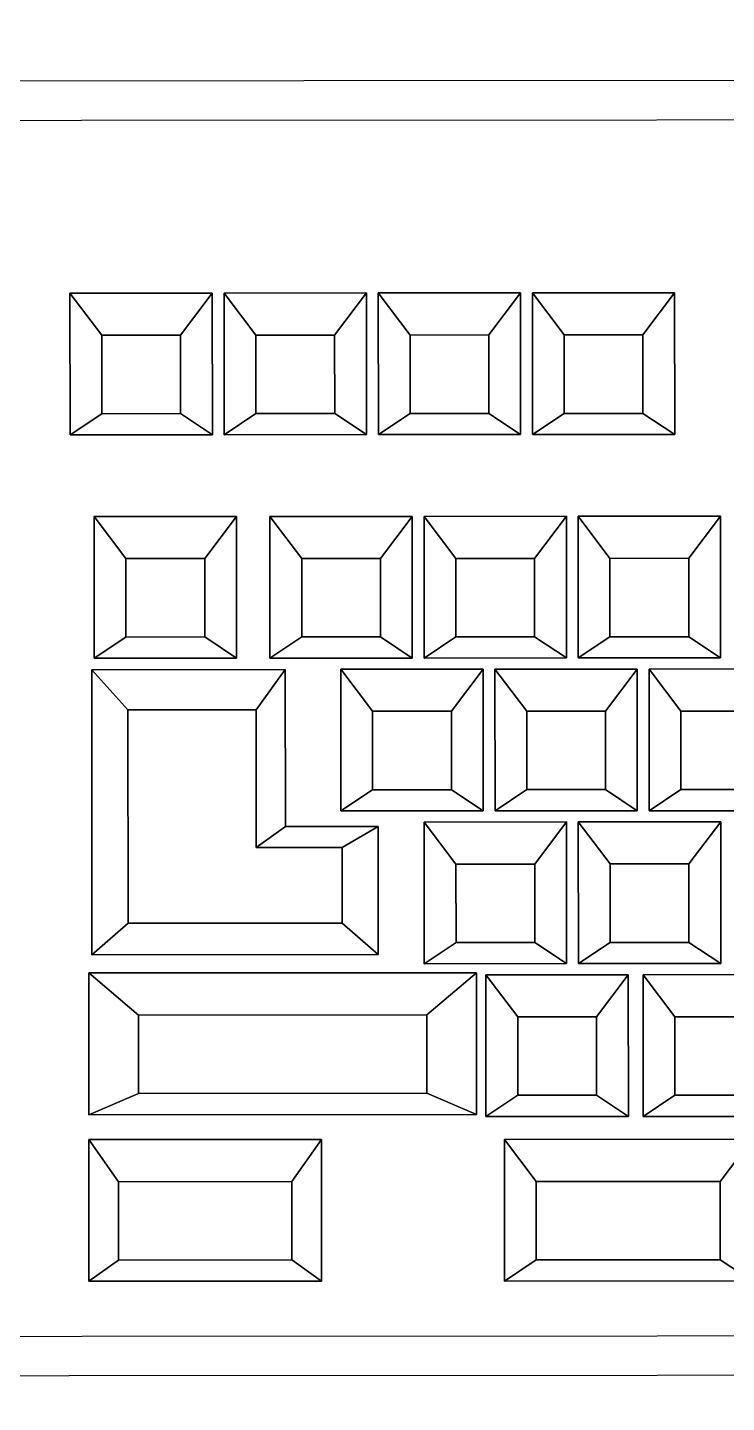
# Model space of a CAD drawing. Header units: millimetres. Extents: x 50914 to 68279, y -719533 to -710378.
# Drawn here: x 51738.4 to 51827.2, y -712719.9 to -712545.5 of the extents above; entities that cross this region are included whole.
import ezdxf

# ---------------------------------------------------------------- set-up
doc = ezdxf.new("R2010")
doc.units = ezdxf.units.MM
doc.header["$LTSCALE"] = 10
doc.layers.get('0').update_dxf_attribs({"linetype": 'CONTINUOUS'})
doc.layers.add('___0', color=250, linetype='CONTINUOUS')

msp = doc.modelspace()

# ---------------------------------------------------------------- hatches: boundary and pattern name
at = {"layer": '___0', "ltscale": 60}
h = msp.add_hatch(dxfattribs=at)
h.set_pattern_fill('ANSI31', color=256, scale=25, angle=135, style=0)
h.set_pattern_definition([(180, (-1176.07, -15426.53), (-7e-15, -79.375), [])])
h.paths.add_polyline_path([(55174.39, -714063.2), (55174.39, -713818.2), (54624.39, -713818.2), (54624.39, -712218.2), (54530.43, -712218.2), (54530.43, -712551.45, -1.868202), (54457.64, -712582.69, -0.069063), (54053.22, -712582.69, -1.868202), (53980.43, -712551.45), (53980.43, -712218.2), (53934.39, -712218.2), (53934.39, -713338.2), (54204.36, -713338.2), (54204.36, -713392.74), (54222.09, -713395.54), (54204.36, -713398.92), (54204.36, -713426.86), (54215.92, -713428.69), (54204.36, -713430.9), (54204.36, -713506.07), (54222.09, -713508.87), (54204.36, -713512.25), (54204.36, -713900.63), (54222.09, -713903.43), (54204.36, -713906.81), (54204.36, -714165.61), (54234.9, -714170.44), (54204.36, -714176.26), (54204.36, -714495.63), (54121.38, -714495.63), (54122.58, -714523.21), (54118.22, -714495.63), (54094.43, -714495.63), (54090.93, -714514), (54088.02, -714495.63), (52444.01, -714495.63), (52280.75, -714495.63), (52277.85, -714514), (52274.35, -714495.63), (52250.55, -714495.63), (52246.19, -714523.21), (52247.4, -714495.63), (52164.42, -714495.63), (52164.42, -714176.26), (52133.88, -714170.44), (52164.42, -714165.61), (52164.42, -713906.81), (52146.68, -713903.43), (52164.42, -713900.63), (52164.42, -713512.25), (52146.68, -713508.87), (52164.42, -713506.07), (52164.42, -713465.01), (52134.83, -713459.37, 0.226149), (52140.28, -713443.04), (52140.43, -713443.04), (52140.43, -712927.46, 0.389814), (52125.43, -712914.37), (52125.43, -713430.49, -0.414214), (52105.43, -713450.49), (51562.21, -713450.49, -0.414214), (51542.21, -713430.49), (51542.21, -712914.37, -0.000393), (51542.24, -712914.37, -0.994577), (51582.62, -712914.3), (51603.7, -712914.3, -0.255425), (51628.94, -712900.5), (52036.27, -712900.5, -0.255425), (52061.52, -712914.3), (52084.88, -712914.3, -0.994828), (52125.26, -712914.38, -0.45806), (52140.43, -712930.69), (52140.43, -713373.28), (52164.42, -713369.49), (52164.42, -713338.2), (52434.39, -713338.2), (52434.39, -712218.2), (52394.39, -712218.2), (52394.39, -712838.2), (51194.39, -712838.2), (51194.39, -714028.2), (51464.39, -714028.2), (51824.39, -714028.2), (51824.39, -715033.2), (52761.38, -715033.2), (52761.38, -714633.2), (53961.38, -714633.2), (53961.38, -715033.2), (55174.39, -715033.2), (55174.39, -714943.2)])
h.paths.add_polyline_path([(53509.56, -714588.71), (53512.25, -714526.94), (53522.16, -714578.9), (53527.42, -714545.57), (53532.28, -714571.04)], flags=16)
h.paths.add_polyline_path([(52999.33, -714558.27), (52998.43, -714578.93), (52997.14, -714572.15)], flags=16)

# ---------------------------------------------------------------- linework, layer by layer
at = {"color": 252}
for points in [[(52042.31, -712552.1), (51594.3, -712552.34), (51594.39, -712716.53), (52042.4, -712716.29)], [(52037.31, -712557.1), (51599.3, -712557.34), (51599.38, -712711.53), (52037.39, -712711.29)]]:
    msp.add_lwpolyline(points, close=True, dxfattribs=at)
at = {"layer": '___0'}
for points, invisible_edges in [([(51747.88, -712584.51, 15.22), (51743.84, -712579.17, 2.42), (51761.91, -712579.16, 2.42)], 12), ([(51761.92, -712597.13, 0.61), (51761.91, -712579.16, 2.42), (51743.84, -712579.17, 2.42)], 12), ([(51747.88, -712594.46, 14.22), (51743.85, -712597.14, 0.61), (51743.84, -712579.17, 2.42)], 12), ([(51747.88, -712594.46, 14.22), (51743.84, -712579.17, 2.42), (51747.88, -712584.51, 15.22)], 1), ([(51761.92, -712597.13, 0.61), (51743.84, -712579.17, 2.42), (51743.85, -712597.14, 0.61)], 1), ([(51747.88, -712584.51, 15.22), (51761.91, -712579.16, 2.42), (51757.88, -712584.5, 15.22)], 1), ([(51757.88, -712584.5, 15.22), (51761.91, -712579.16, 2.42), (51761.92, -712597.13, 0.61)], 12), ([(51767.45, -712584.5, 15.22), (51763.41, -712579.16, 2.42), (51781.47, -712579.15, 2.42)], 12), ([(51781.48, -712597.12, 0.61), (51781.47, -712579.15, 2.42), (51763.41, -712579.16, 2.42)], 12), ([(51767.45, -712594.45, 14.22), (51763.42, -712597.13, 0.61), (51763.41, -712579.16, 2.42)], 12), ([(51767.45, -712594.45, 14.22), (51763.41, -712579.16, 2.42), (51767.45, -712584.5, 15.22)], 1), ([(51781.48, -712597.12, 0.61), (51763.41, -712579.16, 2.42), (51763.42, -712597.13, 0.61)], 1), ([(51767.45, -712584.5, 15.22), (51781.47, -712579.15, 2.42), (51777.44, -712584.49, 15.22)], 1), ([(51777.44, -712584.49, 15.22), (51781.47, -712579.15, 2.42), (51781.48, -712597.12, 0.61)], 12), ([(51787.01, -712584.49, 15.22), (51782.98, -712579.15, 2.42), (51801.04, -712579.14, 2.42)], 12), ([(51801.05, -712597.11, 0.61), (51801.04, -712579.14, 2.42), (51782.98, -712579.15, 2.42)], 12), ([(51787.02, -712594.43, 14.22), (51782.99, -712597.12, 0.61), (51782.98, -712579.15, 2.42)], 12), ([(51787.02, -712594.43, 14.22), (51782.98, -712579.15, 2.42), (51787.01, -712584.49, 15.22)], 1), ([(51801.05, -712597.11, 0.61), (51782.98, -712579.15, 2.42), (51782.99, -712597.12, 0.61)], 1), ([(51787.01, -712584.49, 15.22), (51801.04, -712579.14, 2.42), (51797.01, -712584.48, 15.22)], 1), ([(51797.01, -712584.48, 15.22), (51801.04, -712579.14, 2.42), (51801.05, -712597.11, 0.61)], 12), ([(51806.58, -712584.48, 15.22), (51802.54, -712579.14, 2.42), (51820.6, -712579.13, 2.42)], 12), ([(51820.61, -712597.1, 0.61), (51820.6, -712579.13, 2.42), (51802.54, -712579.14, 2.42)], 12), ([(51806.58, -712594.42, 14.22), (51802.55, -712597.11, 0.61), (51802.54, -712579.14, 2.42)], 12), ([(51806.58, -712594.42, 14.22), (51802.54, -712579.14, 2.42), (51806.58, -712584.48, 15.22)], 1), ([(51820.61, -712597.1, 0.61), (51802.54, -712579.14, 2.42), (51802.55, -712597.11, 0.61)], 1), ([(51806.58, -712584.48, 15.22), (51820.6, -712579.13, 2.42), (51816.57, -712584.47, 15.22)], 1), ([(51816.57, -712584.47, 15.22), (51820.6, -712579.13, 2.42), (51820.61, -712597.1, 0.61)], 12), ([(51757.88, -712594.45, 14.22), (51747.88, -712584.51, 15.22), (51757.88, -712584.5, 15.22)], 1), ([(51757.88, -712594.45, 14.22), (51747.88, -712594.46, 14.22), (51747.88, -712584.51, 15.22)], 12), ([(51757.88, -712584.5, 15.22), (51761.92, -712597.13, 0.61), (51757.88, -712594.45, 14.22)], 1), ([(51777.45, -712594.44, 14.22), (51767.45, -712584.5, 15.22), (51777.44, -712584.49, 15.22)], 1), ([(51777.45, -712594.44, 14.22), (51767.45, -712594.45, 14.22), (51767.45, -712584.5, 15.22)], 12), ([(51777.44, -712584.49, 15.22), (51781.48, -712597.12, 0.61), (51777.45, -712594.44, 14.22)], 1), ([(51797.01, -712594.43, 14.22), (51787.01, -712584.49, 15.22), (51797.01, -712584.48, 15.22)], 1), ([(51797.01, -712594.43, 14.22), (51787.02, -712594.43, 14.22), (51787.01, -712584.49, 15.22)], 12), ([(51797.01, -712584.48, 15.22), (51801.05, -712597.11, 0.61), (51797.01, -712594.43, 14.22)], 1), ([(51816.58, -712594.42, 14.22), (51806.58, -712584.48, 15.22), (51816.57, -712584.47, 15.22)], 1), ([(51816.58, -712594.42, 14.22), (51806.58, -712594.42, 14.22), (51806.58, -712584.48, 15.22)], 12), ([(51816.57, -712584.47, 15.22), (51820.61, -712597.1, 0.61), (51816.58, -712594.42, 14.22)], 1), ([(51757.88, -712594.45, 14.22), (51761.92, -712597.13, 0.61), (51743.85, -712597.14, 0.61)], 12), ([(51757.88, -712594.45, 14.22), (51743.85, -712597.14, 0.61), (51747.88, -712594.46, 14.22)], 1), ([(51777.45, -712594.44, 14.22), (51781.48, -712597.12, 0.61), (51763.42, -712597.13, 0.61)], 12), ([(51777.45, -712594.44, 14.22), (51763.42, -712597.13, 0.61), (51767.45, -712594.45, 14.22)], 1), ([(51797.01, -712594.43, 14.22), (51801.05, -712597.11, 0.61), (51782.99, -712597.12, 0.61)], 12), ([(51797.01, -712594.43, 14.22), (51782.99, -712597.12, 0.61), (51787.02, -712594.43, 14.22)], 1), ([(51816.58, -712594.42, 14.22), (51820.61, -712597.1, 0.61), (51802.55, -712597.11, 0.61)], 12), ([(51816.58, -712594.42, 14.22), (51802.55, -712597.11, 0.61), (51806.58, -712594.42, 14.22)], 1), ([(51750.95, -712612.84, 12.37), (51746.91, -712607.5, -0.43), (51764.97, -712607.49, -0.43)], 12), ([(51764.98, -712625.46, -2.24), (51764.97, -712607.49, -0.43), (51746.91, -712607.5, -0.43)], 12), ([(51750.95, -712622.79, 11.37), (51746.92, -712625.47, -2.24), (51746.91, -712607.5, -0.43)], 12), ([(51750.95, -712622.79, 11.37), (51746.91, -712607.5, -0.43), (51750.95, -712612.84, 12.37)], 1), ([(51764.98, -712625.46, -2.24), (51746.91, -712607.5, -0.43), (51746.92, -712625.47, -2.24)], 1), ([(51750.95, -712612.84, 12.37), (51764.97, -712607.49, -0.43), (51760.95, -712612.83, 12.37)], 1), ([(51760.95, -712612.83, 12.37), (51764.97, -712607.49, -0.43), (51764.98, -712625.46, -2.24)], 12), ([(51773.26, -712612.83, 12.37), (51769.22, -712607.49, -0.43), (51787.28, -712607.48, -0.43)], 12), ([(51787.29, -712625.45, -2.24), (51787.28, -712607.48, -0.43), (51769.22, -712607.49, -0.43)], 12), ([(51773.26, -712622.77, 11.37), (51769.23, -712625.46, -2.24), (51769.22, -712607.49, -0.43)], 12), ([(51773.26, -712622.77, 11.37), (51769.22, -712607.49, -0.43), (51773.26, -712612.83, 12.37)], 1), ([(51787.29, -712625.45, -2.24), (51769.22, -712607.49, -0.43), (51769.23, -712625.46, -2.24)], 1), ([(51773.26, -712612.83, 12.37), (51787.28, -712607.48, -0.43), (51783.25, -712612.82, 12.37)], 1), ([(51783.25, -712612.82, 12.37), (51787.28, -712607.48, -0.43), (51787.29, -712625.45, -2.24)], 12), ([(51792.82, -712612.82, 12.37), (51788.79, -712607.48, -0.43), (51806.85, -712607.47, -0.43)], 12), ([(51806.86, -712625.44, -2.24), (51806.85, -712607.47, -0.43), (51788.79, -712607.48, -0.43)], 12), ([(51792.83, -712622.76, 11.37), (51788.8, -712625.45, -2.24), (51788.79, -712607.48, -0.43)], 12), ([(51792.83, -712622.76, 11.37), (51788.79, -712607.48, -0.43), (51792.82, -712612.82, 12.37)], 1), ([(51806.86, -712625.44, -2.24), (51788.79, -712607.48, -0.43), (51788.8, -712625.45, -2.24)], 1), ([(51792.82, -712612.82, 12.37), (51806.85, -712607.47, -0.43), (51802.82, -712612.81, 12.37)], 1), ([(51802.82, -712612.81, 12.37), (51806.85, -712607.47, -0.43), (51806.86, -712625.44, -2.24)], 12), ([(51812.39, -712612.81, 12.37), (51808.35, -712607.47, -0.43), (51826.41, -712607.46, -0.43)], 12), ([(51826.42, -712625.43, -2.24), (51826.41, -712607.46, -0.43), (51808.35, -712607.47, -0.43)], 12), ([(51812.39, -712622.75, 11.37), (51808.36, -712625.44, -2.24), (51808.35, -712607.47, -0.43)], 12), ([(51812.39, -712622.75, 11.37), (51808.35, -712607.47, -0.43), (51812.39, -712612.81, 12.37)], 1), ([(51826.42, -712625.43, -2.24), (51808.35, -712607.47, -0.43), (51808.36, -712625.44, -2.24)], 1), ([(51812.39, -712612.81, 12.37), (51826.41, -712607.46, -0.43), (51822.39, -712612.8, 12.37)], 1), ([(51822.39, -712612.8, 12.37), (51826.41, -712607.46, -0.43), (51826.42, -712625.43, -2.24)], 12), ([(51760.95, -712622.78, 11.37), (51750.95, -712612.84, 12.37), (51760.95, -712612.83, 12.37)], 1), ([(51760.95, -712622.78, 11.37), (51750.95, -712622.79, 11.37), (51750.95, -712612.84, 12.37)], 12), ([(51760.95, -712612.83, 12.37), (51764.98, -712625.46, -2.24), (51760.95, -712622.78, 11.37)], 1), ([(51783.26, -712622.77, 11.37), (51773.26, -712612.83, 12.37), (51783.25, -712612.82, 12.37)], 1), ([(51783.26, -712622.77, 11.37), (51773.26, -712622.77, 11.37), (51773.26, -712612.83, 12.37)], 12), ([(51783.25, -712612.82, 12.37), (51787.29, -712625.45, -2.24), (51783.26, -712622.77, 11.37)], 1), ([(51802.82, -712622.76, 11.37), (51792.82, -712612.82, 12.37), (51802.82, -712612.81, 12.37)], 1), ([(51802.82, -712622.76, 11.37), (51792.83, -712622.76, 11.37), (51792.82, -712612.82, 12.37)], 12), ([(51802.82, -712612.81, 12.37), (51806.86, -712625.44, -2.24), (51802.82, -712622.76, 11.37)], 1), ([(51822.39, -712622.75, 11.37), (51812.39, -712612.81, 12.37), (51822.39, -712612.8, 12.37)], 1), ([(51822.39, -712622.75, 11.37), (51812.39, -712622.75, 11.37), (51812.39, -712612.81, 12.37)], 12), ([(51822.39, -712612.8, 12.37), (51826.42, -712625.43, -2.24), (51822.39, -712622.75, 11.37)], 1), ([(51760.95, -712622.78, 11.37), (51764.98, -712625.46, -2.24), (51746.92, -712625.47, -2.24)], 12), ([(51760.95, -712622.78, 11.37), (51746.92, -712625.47, -2.24), (51750.95, -712622.79, 11.37)], 1), ([(51783.26, -712622.77, 11.37), (51787.29, -712625.45, -2.24), (51769.23, -712625.46, -2.24)], 12), ([(51783.26, -712622.77, 11.37), (51769.23, -712625.46, -2.24), (51773.26, -712622.77, 11.37)], 1), ([(51802.82, -712622.76, 11.37), (51806.86, -712625.44, -2.24), (51788.8, -712625.45, -2.24)], 12), ([(51802.82, -712622.76, 11.37), (51788.8, -712625.45, -2.24), (51792.83, -712622.76, 11.37)], 1), ([(51822.39, -712622.75, 11.37), (51826.42, -712625.43, -2.24), (51808.36, -712625.44, -2.24)], 12), ([(51822.39, -712622.75, 11.37), (51808.36, -712625.44, -2.24), (51812.39, -712622.75, 11.37)], 1), ([(51746.61, -712626.93, -2.38), (51771.18, -712626.91, -2.38), (51751.19, -712632.03, 10.42)], 2), ([(51771.18, -712626.91, -2.38), (51746.61, -712626.93, -2.38), (51771.19, -712646.82, -3.38)], 2), ([(51751.21, -712659.08, 7.78), (51746.61, -712626.93, -2.38), (51751.19, -712632.03, 10.42)], 1), ([(51751.21, -712659.08, 7.78), (51746.63, -712663.09, -4.19), (51746.61, -712626.93, -2.38)], 12), ([(51782.97, -712663.07, -4.19), (51746.61, -712626.93, -2.38), (51746.63, -712663.09, -4.19)], 1), ([(51751.19, -712632.03, 10.42), (51771.18, -712626.91, -2.38), (51767.47, -712632.02, 10.42)], 1), ([(51771.18, -712626.91, -2.38), (51767.48, -712649.47, 8.63), (51767.47, -712632.02, 10.42)], 1), ([(51771.19, -712646.82, -3.38), (51767.48, -712649.47, 8.63), (51771.18, -712626.91, -2.38)], 2), ([(51782.26, -712632.21, 10.42), (51778.22, -712626.87, -2.38), (51796.29, -712626.86, -2.38)], 12), ([(51796.29, -712644.83, -4.19), (51796.29, -712626.86, -2.38), (51778.22, -712626.87, -2.38)], 12), ([(51782.26, -712642.15, 9.41), (51778.22, -712626.87, -2.38), (51782.26, -712632.21, 10.42)], 1), ([(51782.26, -712642.15, 9.41), (51778.23, -712644.84, -4.19), (51778.22, -712626.87, -2.38)], 12), ([(51796.29, -712644.83, -4.19), (51778.22, -712626.87, -2.38), (51778.23, -712644.84, -4.19)], 1), ([(51782.26, -712632.21, 10.42), (51796.29, -712626.86, -2.38), (51792.26, -712632.2, 10.42)], 1), ([(51792.26, -712632.2, 10.42), (51796.29, -712626.86, -2.38), (51796.29, -712644.83, -4.19)], 12), ([(51801.83, -712632.2, 10.42), (51797.79, -712626.86, -2.38), (51815.85, -712626.85, -2.38)], 12), ([(51815.86, -712644.82, -4.19), (51815.85, -712626.85, -2.38), (51797.79, -712626.86, -2.38)], 12), ([(51801.83, -712642.14, 9.41), (51797.79, -712626.86, -2.38), (51801.83, -712632.2, 10.42)], 1), ([(51801.83, -712642.14, 9.41), (51797.8, -712644.83, -4.19), (51797.79, -712626.86, -2.38)], 12), ([(51815.86, -712644.82, -4.19), (51797.79, -712626.86, -2.38), (51797.8, -712644.83, -4.19)], 1), ([(51801.83, -712632.2, 10.42), (51815.85, -712626.85, -2.38), (51811.82, -712632.19, 10.42)], 1), ([(51811.82, -712632.19, 10.42), (51815.85, -712626.85, -2.38), (51815.86, -712644.82, -4.19)], 12), ([(51821.39, -712632.19, 10.42), (51817.36, -712626.85, -2.38), (51835.42, -712626.84, -2.38)], 12), ([(51835.43, -712644.81, -4.19), (51835.42, -712626.84, -2.38), (51817.36, -712626.85, -2.38)], 12), ([(51821.4, -712642.13, 9.41), (51817.36, -712626.85, -2.38), (51821.39, -712632.19, 10.42)], 1), ([(51821.4, -712642.13, 9.41), (51817.37, -712644.82, -4.19), (51817.36, -712626.85, -2.38)], 12), ([(51835.43, -712644.81, -4.19), (51817.36, -712626.85, -2.38), (51817.37, -712644.82, -4.19)], 1), ([(51821.39, -712632.19, 10.42), (51835.42, -712626.84, -2.38), (51831.39, -712632.18, 10.42)], 1), ([(51767.48, -712649.47, 8.63), (51751.19, -712632.03, 10.42), (51767.47, -712632.02, 10.42)], 1), ([(51778.4, -712659.07, 7.78), (51751.21, -712659.08, 7.78), (51751.19, -712632.03, 10.42)], 12), ([(51792.26, -712642.15, 9.41), (51782.26, -712632.21, 10.42), (51792.26, -712632.2, 10.42)], 1), ([(51792.26, -712642.15, 9.41), (51782.26, -712642.15, 9.41), (51782.26, -712632.21, 10.42)], 12), ([(51792.26, -712632.2, 10.42), (51796.29, -712644.83, -4.19), (51792.26, -712642.15, 9.41)], 1), ([(51811.83, -712642.14, 9.41), (51801.83, -712632.2, 10.42), (51811.82, -712632.19, 10.42)], 1), ([(51811.83, -712642.14, 9.41), (51801.83, -712642.14, 9.41), (51801.83, -712632.2, 10.42)], 12), ([(51811.82, -712632.19, 10.42), (51815.86, -712644.82, -4.19), (51811.83, -712642.14, 9.41)], 1), ([(51831.39, -712642.13, 9.41), (51821.39, -712632.19, 10.42), (51831.39, -712632.18, 10.42)], 1), ([(51831.39, -712642.13, 9.41), (51821.4, -712642.13, 9.41), (51821.39, -712632.19, 10.42)], 12), ([(51792.26, -712642.15, 9.41), (51796.29, -712644.83, -4.19), (51778.23, -712644.84, -4.19)], 12), ([(51792.26, -712642.15, 9.41), (51778.23, -712644.84, -4.19), (51782.26, -712642.15, 9.41)], 1), ([(51811.83, -712642.14, 9.41), (51815.86, -712644.82, -4.19), (51797.8, -712644.83, -4.19)], 12), ([(51811.83, -712642.14, 9.41), (51797.8, -712644.83, -4.19), (51801.83, -712642.14, 9.41)], 1), ([(51831.39, -712642.13, 9.41), (51835.43, -712644.81, -4.19), (51817.37, -712644.82, -4.19)], 12), ([(51831.39, -712642.13, 9.41), (51817.37, -712644.82, -4.19), (51821.4, -712642.13, 9.41)], 1), ([(51771.19, -712646.82, -3.38), (51778.39, -712649.47, 8.63), (51767.48, -712649.47, 8.63)], 1), ([(51782.97, -712646.81, -3.38), (51778.39, -712649.47, 8.63), (51771.19, -712646.82, -3.38)], 2), ([(51771.19, -712646.82, -3.38), (51782.97, -712663.07, -4.19), (51782.97, -712646.81, -3.38)], 1), ([(51782.97, -712646.81, -3.38), (51782.97, -712663.07, -4.19), (51778.39, -712649.47, 8.63)], 2), ([(51792.84, -712651.59, 8.46), (51788.81, -712646.25, -4.33), (51806.87, -712646.24, -4.33)], 12), ([(51806.88, -712664.21, -6.14), (51806.87, -712646.24, -4.33), (51788.81, -712646.25, -4.33)], 12), ([(51792.85, -712661.53, 7.46), (51788.81, -712646.25, -4.33), (51792.84, -712651.59, 8.46)], 1), ([(51792.85, -712661.53, 7.46), (51788.82, -712664.22, -6.14), (51788.81, -712646.25, -4.33)], 12), ([(51806.88, -712664.21, -6.14), (51788.81, -712646.25, -4.33), (51788.82, -712664.22, -6.14)], 1), ([(51792.84, -712651.59, 8.46), (51806.87, -712646.24, -4.33), (51802.84, -712651.58, 8.46)], 1), ([(51802.84, -712651.58, 8.46), (51806.87, -712646.24, -4.33), (51806.88, -712664.21, -6.14)], 12), ([(51812.41, -712651.57, 8.46), (51808.37, -712646.24, -4.33), (51826.44, -712646.23, -4.33)], 12), ([(51826.45, -712664.2, -6.14), (51826.44, -712646.23, -4.33), (51808.37, -712646.24, -4.33)], 12), ([(51812.42, -712661.52, 7.46), (51808.37, -712646.24, -4.33), (51812.41, -712651.57, 8.46)], 1), ([(51812.42, -712661.52, 7.46), (51808.38, -712664.21, -6.14), (51808.37, -712646.24, -4.33)], 12), ([(51826.45, -712664.2, -6.14), (51808.37, -712646.24, -4.33), (51808.38, -712664.21, -6.14)], 1), ([(51812.41, -712651.57, 8.46), (51826.44, -712646.23, -4.33), (51822.41, -712651.57, 8.46)], 1), ([(51822.41, -712651.57, 8.46), (51826.44, -712646.23, -4.33), (51826.45, -712664.2, -6.14)], 12), ([(51778.39, -712649.47, 8.63), (51778.4, -712659.07, 7.78), (51767.48, -712649.47, 8.63)], 2), ([(51778.4, -712659.07, 7.78), (51778.39, -712649.47, 8.63), (51782.97, -712663.07, -4.19)], 2), ([(51802.85, -712661.53, 7.46), (51792.84, -712651.59, 8.46), (51802.84, -712651.58, 8.46)], 1), ([(51802.85, -712661.53, 7.46), (51792.85, -712661.53, 7.46), (51792.84, -712651.59, 8.46)], 12), ([(51802.84, -712651.58, 8.46), (51806.88, -712664.21, -6.14), (51802.85, -712661.53, 7.46)], 1), ([(51822.41, -712661.52, 7.46), (51812.42, -712661.52, 7.46), (51812.41, -712651.57, 8.46)], 12), ([(51822.41, -712661.52, 7.46), (51812.41, -712651.57, 8.46), (51822.41, -712651.57, 8.46)], 1), ([(51822.41, -712651.57, 8.46), (51826.45, -712664.2, -6.14), (51822.41, -712661.52, 7.46)], 1), ([(51778.4, -712659.07, 7.78), (51782.97, -712663.07, -4.19), (51746.63, -712663.09, -4.19)], 12), ([(51778.4, -712659.07, 7.78), (51746.63, -712663.09, -4.19), (51751.21, -712659.08, 7.78)], 1), ([(51802.85, -712661.53, 7.46), (51806.88, -712664.21, -6.14), (51788.82, -712664.22, -6.14)], 12), ([(51802.85, -712661.53, 7.46), (51788.82, -712664.22, -6.14), (51792.85, -712661.53, 7.46)], 1), ([(51822.41, -712661.52, 7.46), (51826.45, -712664.2, -6.14), (51808.38, -712664.21, -6.14)], 12), ([(51822.41, -712661.52, 7.46), (51808.38, -712664.21, -6.14), (51812.42, -712661.52, 7.46)], 1), ([(51795.46, -712683.34, -10.2), (51795.45, -712665.37, -8.39), (51746.22, -712665.4, -8.39)], 12), ([(51752.54, -712670.73, 4.41), (51746.22, -712665.4, -8.39), (51795.45, -712665.37, -8.39)], 12), ([(51795.46, -712683.34, -10.2), (51746.22, -712665.4, -8.39), (51746.23, -712683.37, -10.2)], 1), ([(51752.55, -712680.68, 3.41), (51746.23, -712683.37, -10.2), (51746.22, -712665.4, -8.39)], 12), ([(51752.55, -712680.68, 3.41), (51746.22, -712665.4, -8.39), (51752.54, -712670.73, 4.41)], 1), ([(51752.54, -712670.73, 4.41), (51795.45, -712665.37, -8.39), (51789.14, -712670.71, 4.41)], 1), ([(51789.14, -712670.71, 4.41), (51795.45, -712665.37, -8.39), (51795.46, -712683.34, -10.2)], 12), ([(51814.72, -712683.59, -8.1), (51814.71, -712665.62, -6.29), (51796.64, -712665.63, -6.29)], 12), ([(51800.68, -712670.97, 6.51), (51796.64, -712665.63, -6.29), (51814.71, -712665.62, -6.29)], 12), ([(51814.72, -712683.59, -8.1), (51796.64, -712665.63, -6.29), (51796.65, -712683.6, -8.1)], 1), ([(51800.68, -712680.91, 5.51), (51796.64, -712665.63, -6.29), (51800.68, -712670.97, 6.51)], 1), ([(51800.68, -712680.91, 5.51), (51796.65, -712683.6, -8.1), (51796.64, -712665.63, -6.29)], 12), ([(51800.68, -712670.97, 6.51), (51814.71, -712665.62, -6.29), (51810.68, -712670.96, 6.51)], 1), ([(51810.68, -712670.96, 6.51), (51814.71, -712665.62, -6.29), (51814.72, -712683.59, -8.1)], 12), ([(51834.68, -712683.58, -8.1), (51834.67, -712665.61, -6.29), (51816.6, -712665.62, -6.29)], 12), ([(51820.64, -712670.95, 6.51), (51816.6, -712665.62, -6.29), (51834.67, -712665.61, -6.29)], 12), ([(51834.68, -712683.58, -8.1), (51816.6, -712665.62, -6.29), (51816.61, -712683.59, -8.1)], 1), ([(51820.64, -712680.9, 5.51), (51816.6, -712665.62, -6.29), (51820.64, -712670.95, 6.51)], 1), ([(51820.64, -712680.9, 5.51), (51816.61, -712683.59, -8.1), (51816.6, -712665.62, -6.29)], 12), ([(51820.64, -712670.95, 6.51), (51834.67, -712665.61, -6.29), (51830.64, -712670.95, 6.51)], 1), ([(51789.14, -712680.66, 3.41), (51752.54, -712670.73, 4.41), (51789.14, -712670.71, 4.41)], 1), ([(51789.14, -712680.66, 3.41), (51752.55, -712680.68, 3.41), (51752.54, -712670.73, 4.41)], 12), ([(51789.14, -712670.71, 4.41), (51795.46, -712683.34, -10.2), (51789.14, -712680.66, 3.41)], 1), ([(51810.68, -712680.91, 5.51), (51800.68, -712670.97, 6.51), (51810.68, -712670.96, 6.51)], 1), ([(51810.68, -712680.91, 5.51), (51800.68, -712680.91, 5.51), (51800.68, -712670.97, 6.51)], 12), ([(51810.68, -712670.96, 6.51), (51814.72, -712683.59, -8.1), (51810.68, -712680.91, 5.51)], 1), ([(51830.64, -712680.9, 5.51), (51820.64, -712680.9, 5.51), (51820.64, -712670.95, 6.51)], 12), ([(51830.64, -712680.9, 5.51), (51820.64, -712670.95, 6.51), (51830.64, -712670.95, 6.51)], 1), ([(51789.14, -712680.66, 3.41), (51795.46, -712683.34, -10.2), (51746.23, -712683.37, -10.2)], 12), ([(51789.14, -712680.66, 3.41), (51746.23, -712683.37, -10.2), (51752.55, -712680.68, 3.41)], 1), ([(51810.68, -712680.91, 5.51), (51814.72, -712683.59, -8.1), (51796.65, -712683.6, -8.1)], 12), ([(51810.68, -712680.91, 5.51), (51796.65, -712683.6, -8.1), (51800.68, -712680.91, 5.51)], 1), ([(51830.64, -712680.9, 5.51), (51834.68, -712683.58, -8.1), (51816.61, -712683.59, -8.1)], 12), ([(51830.64, -712680.9, 5.51), (51816.61, -712683.59, -8.1), (51820.64, -712680.9, 5.51)], 1), ([(51775.79, -712704.48, -10.2), (51775.78, -712686.51, -8.39), (51746.22, -712686.53, -8.39)], 12), ([(51750.02, -712691.87, 4.41), (51746.22, -712686.53, -8.39), (51775.78, -712686.51, -8.39)], 12), ([(51775.79, -712704.48, -10.2), (51746.22, -712686.53, -8.39), (51746.23, -712704.5, -10.2)], 1), ([(51750.02, -712701.82, 3.41), (51746.23, -712704.5, -10.2), (51746.22, -712686.53, -8.39)], 12), ([(51750.02, -712701.82, 3.41), (51746.22, -712686.53, -8.39), (51750.02, -712691.87, 4.41)], 1), ([(51750.02, -712691.87, 4.41), (51775.78, -712686.51, -8.39), (51771.99, -712691.86, 4.41)], 1), ([(51771.99, -712691.86, 4.41), (51775.78, -712686.51, -8.39), (51775.79, -712704.48, -10.2)], 12), ([(51830.43, -712704.45, -10.2), (51830.42, -712686.48, -8.39), (51798.99, -712686.5, -8.39)], 12), ([(51803.03, -712691.84, 4.41), (51798.99, -712686.5, -8.39), (51830.42, -712686.48, -8.39)], 12), ([(51830.43, -712704.45, -10.2), (51798.99, -712686.5, -8.39), (51799, -712704.47, -10.2)], 1), ([(51803.03, -712701.79, 3.41), (51799, -712704.47, -10.2), (51798.99, -712686.5, -8.39)], 12), ([(51803.03, -712701.79, 3.41), (51798.99, -712686.5, -8.39), (51803.03, -712691.84, 4.41)], 1), ([(51803.03, -712691.84, 4.41), (51830.42, -712686.48, -8.39), (51826.39, -712691.83, 4.41)], 1), ([(51826.39, -712691.83, 4.41), (51830.42, -712686.48, -8.39), (51830.43, -712704.45, -10.2)], 12), ([(51772, -712701.8, 3.41), (51750.02, -712691.87, 4.41), (51771.99, -712691.86, 4.41)], 1), ([(51772, -712701.8, 3.41), (51750.02, -712701.82, 3.41), (51750.02, -712691.87, 4.41)], 12), ([(51771.99, -712691.86, 4.41), (51775.79, -712704.48, -10.2), (51772, -712701.8, 3.41)], 1), ([(51826.39, -712701.77, 3.41), (51803.03, -712691.84, 4.41), (51826.39, -712691.83, 4.41)], 1), ([(51826.39, -712701.77, 3.41), (51803.03, -712701.79, 3.41), (51803.03, -712691.84, 4.41)], 12), ([(51826.39, -712691.83, 4.41), (51830.43, -712704.45, -10.2), (51826.39, -712701.77, 3.41)], 1), ([(51772, -712701.8, 3.41), (51775.79, -712704.48, -10.2), (51746.23, -712704.5, -10.2)], 12), ([(51772, -712701.8, 3.41), (51746.23, -712704.5, -10.2), (51750.02, -712701.82, 3.41)], 1), ([(51826.39, -712701.77, 3.41), (51830.43, -712704.45, -10.2), (51799, -712704.47, -10.2)], 12), ([(51826.39, -712701.77, 3.41), (51799, -712704.47, -10.2), (51803.03, -712701.79, 3.41)], 1)]:
    msp.add_3dface(points, dxfattribs=dict(at, invisible_edges=invisible_edges))

doc.saveas('drawing.dxf')
